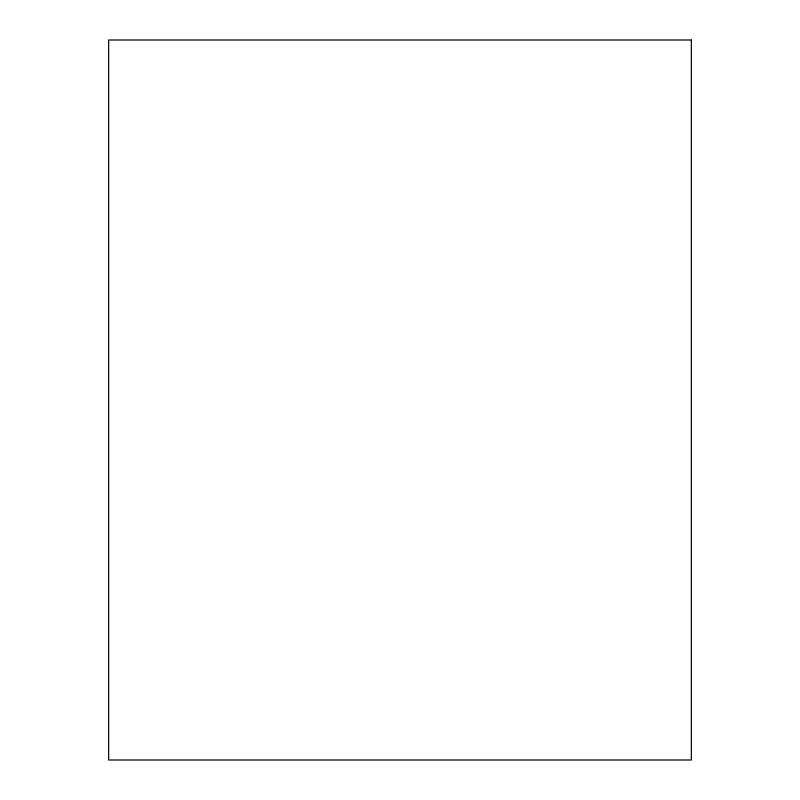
<?xml version="1.0" encoding="UTF-8"?>
<svg xmlns="http://www.w3.org/2000/svg" width="800" height="800" viewBox="0 0 800 800"><rect width="100%" height="100%" fill="white"/><g stroke="black" fill="none" stroke-linecap="round" stroke-linejoin="round"><path stroke-width="1.2" d="M691.33 40L108.67 40L108.67 760L691.33 760L691.33 40"/></g></svg>
